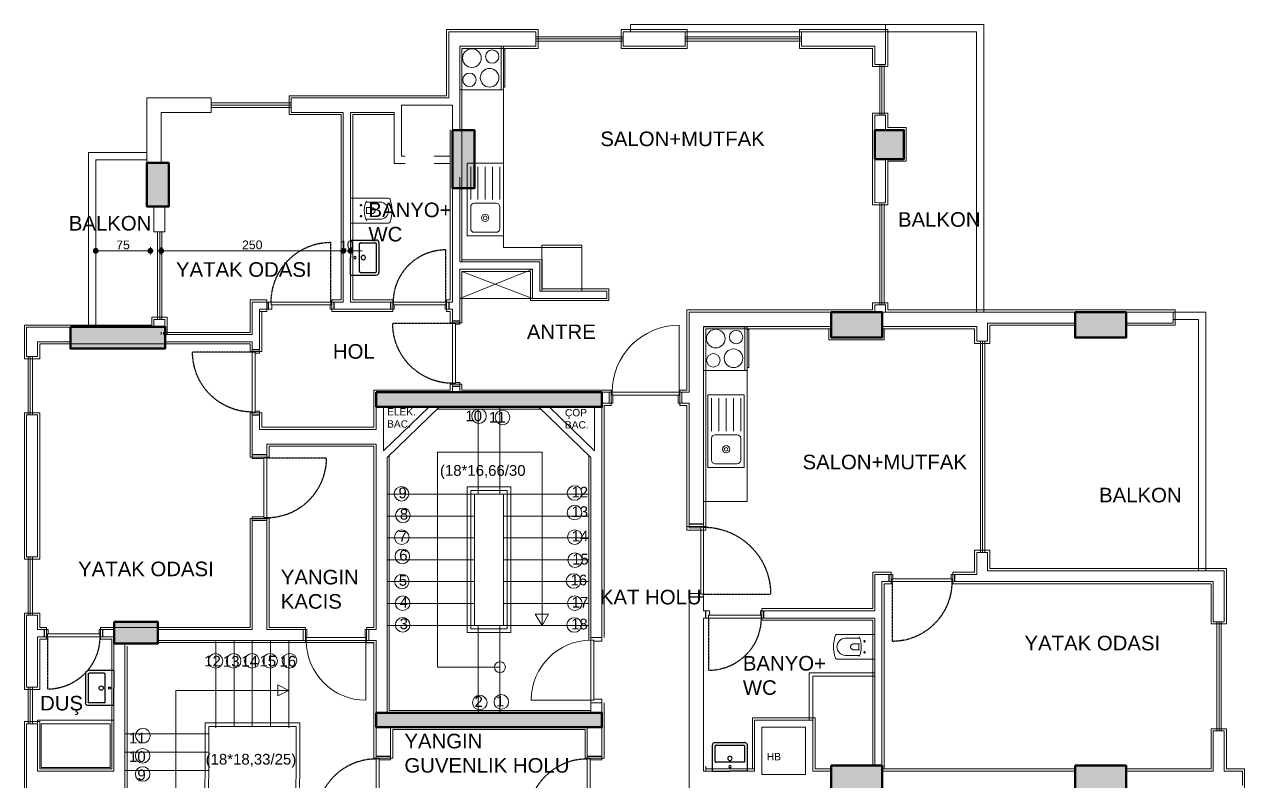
# Model space of a CAD drawing. Header units: millimetres. Extents: x 38129 to 72024, y -56282 to 16512.
# Drawn here: x 48291 to 49967, y -54237 to -53197 of the extents above; entities that cross this region are included whole.
import ezdxf

# ---------------------------------------------------------------- set-up
doc = ezdxf.new("R2010")
doc.units = ezdxf.units.MM
doc.linetypes.add('CENTER2', pattern=[1.125, 0.75, -0.125, 0.125, -0.125])
doc.linetypes.add('HIDDEN', pattern=[0.375, 0.25, -0.125])
for name, color, linetype, lineweight in [('COLUMN4', 3, 'Continuous', 50), ('DUVAR', 255, 'Continuous', 30), ('MİMARİ', 4, 'Continuous', 9), ('TARAMA', 252, 'Continuous', 0)]:
    doc.layers.add(name, color=color, linetype=linetype, lineweight=lineweight)
doc.layers.add('HIDDEN', color=1, linetype='HIDDEN')
doc.layers.add('tefriş', color=42, linetype='Continuous')
doc.styles.add('icdisolcu_yazi', font='arial.ttf')
doc.styles.get("Standard").update_dxf_attribs({"font": 'arial.ttf'})
doc.dimstyles.new('İç Ölçü', dxfattribs={"dimtxt": 12, "dimasz": 8, "dimexe": 5, "dimexo": 0, "dimgap": 2, "dimtad": 1, "dimdec": 0, "dimzin": 12, "dimdsep": 46, "dimtxsty": 'icdisolcu_yazi', "dimblk": 'DOT', "dimcen": 8, "dimdle": 5, "dimclrd": 256, "dimclre": 256, "dimclrt": 7, "dimadec": 0, "dimazin": 3, "dimtfac": 1, "dimtdec": 0, "dimtix": 1, "dimtmove": 2, "dimatfit": 3, "dimldrblk": 'DOT', "dimfxl": 0, "dimtolj": 1, "dimtzin": 0, "dimlwd": -1, "dimlwe": -1, "dimarcsym": 0})

# ---------------------------------------------------------------- blocks, each defined once
blk = doc.blocks.new('*U12')
for p, q in [((4, 0), (0, 0)), ((86, 0), (90, 0))]:
    blk.add_line(p, q)
blk.add_lwpolyline([(4, 0), (86, 0), (86, -4), (4, -4)], close=True)
for points in [[(0, -20), (5, -20), (5, -4)], [(90, -20), (85, -20), (85, -4)]]:
    blk.add_lwpolyline(points)
at = {"layer": 'DUVAR'}
for p, q in [((0, 0), (0, -20)), ((90, 0), (90, -20))]:
    blk.add_line(p, q, dxfattribs=at)
at = {"layer": 'HIDDEN'}
blk.add_line((4, 0), (4, 82), dxfattribs=at)
blk.add_arc((4, 0), 82, 360, 90, dxfattribs=at)
blk = doc.blocks.new('SINK_100x50')
for p, q in [((95, -10), (50, -10)), ((95, -20), (50, -20)), ((95, -30), (50, -30)), ((95, -40), (50, -40))]:
    blk.add_line(p, q)
blk.add_lwpolyline([(100, -5), (100, -55), (0, -55), (0, -5)], close=True)
blk.add_lwpolyline([(5, -15), (5, -45, 0.414214), (10, -50), (40, -50, 0.414214), (45, -45), (45, -15, 0.414214), (40, -10), (10, -10, 0.414214)], format="xyb", close=True)
blk.add_lwpolyline([(95, -50), (50, -50)])
for radius in [5, 2.5]:
    blk.add_circle((25, -30), radius)
blk = doc.blocks.new('OVEN_60-60')
for p, q in [((60, 0), (0, 0)), ((0, 0), (0, -60)), ((60, -60), (60, 0)), ((0, -56.7), (60, -56.7)), ((0, -60), (60, -60)), ((4, -60), (4, -62)), ((4, -62), (56, -62)), ((56, -62), (56, -60))]:
    blk.add_line(p, q)
for centre, radius in [((16.3, -16.7), 12.8), ((46.1, -13.3), 9.22), ((43.3, -41), 12.8), ((14.2, -44.6), 9.22)]:
    blk.add_circle(centre, radius)
blk = doc.blocks.new('*U9')
for p, q in [((4, 0), (0, 0)), ((86, 0), (90, 0))]:
    blk.add_line(p, q)
blk.add_lwpolyline([(4, 0), (86, 0), (86, -4), (4, -4)], close=True)
for points in [[(0, -10), (5, -10), (5, -4)], [(90, -10), (85, -10), (85, -4)]]:
    blk.add_lwpolyline(points)
at = {"layer": 'DUVAR'}
for p, q in [((0, 0), (0, -10)), ((90, 0), (90, -10))]:
    blk.add_line(p, q, dxfattribs=at)
at = {"layer": 'HIDDEN'}
blk.add_line((4, 0), (4, 82), dxfattribs=at)
blk.add_arc((4, 0), 82, 360, 90, dxfattribs=at)
blk = doc.blocks.new('*U11')
for p, q in [((4, 0), (0, 0)), ((76, 0), (80, 0))]:
    blk.add_line(p, q)
blk.add_lwpolyline([(4, 0), (76, 0), (76, -4), (4, -4)], close=True)
for points in [[(0, -10), (5, -10), (5, -4)], [(80, -10), (75, -10), (75, -4)]]:
    blk.add_lwpolyline(points)
at = {"layer": 'DUVAR'}
for p, q in [((0, 0), (0, -10)), ((80, 0), (80, -10))]:
    blk.add_line(p, q, dxfattribs=at)
at = {"layer": 'HIDDEN'}
blk.add_line((4, 0), (4, 72), dxfattribs=at)
blk.add_arc((4, 0), 72, 0, 90, dxfattribs=at)
blk = doc.blocks.new('*U15')
for p, q in [((4, 0), (0, 0)), ((86, 0), (90, 0))]:
    blk.add_line(p, q)
blk.add_lwpolyline([(4, 0), (86, 0), (86, -4), (4, -4)], close=True)
for points in [[(0, -20), (5, -20), (5, -4)], [(90, -20), (85, -20), (85, -4)]]:
    blk.add_lwpolyline(points)
at = {"layer": 'DUVAR'}
for p, q in [((0, 0), (0, -20)), ((90, 0), (90, -20))]:
    blk.add_line(p, q, dxfattribs=at)
at = {"layer": 'HIDDEN'}
blk.add_line((4, 0), (4, 82), dxfattribs=at)
blk.add_arc((4, 0), 82, 360, 90, dxfattribs=at)
blk = doc.blocks.new('A$C5F901649')
at = {"layer": 'tefriş'}
for p, q in [((0, 0), (0, 29.5)), ((3, 32.5), (37, 32.5)), ((3, 11.3), (3, 28.4)), ((4.1, 29.5), (35.9, 29.5)), ((37, 11.3), (37, 28.4)), ((40, 0), (40, 29.5)), ((35.9, 10.1), (4.1, 10.1)), ((0, 0), (20, 0)), ((40, 0), (20, 0))]:
    blk.add_line(p, q, dxfattribs=at)
for centre, radius, start, end in [((3, 29.5), 3, 90, 180), ((4.1, 28.4), 1.13, 90, 179.9238), ((35.9, 28.4), 1.13, 0.0762, 90), ((37, 29.5), 3, 0, 90), ((20, 14.5), 2.48, 90, 270), ((20, 14.5), 2.48, 270, 90), ((4.1, 11.3), 1.13, 179.9238, 270), ((20, 5.1), 1.31, 90, 270), ((20, 5.1), 1.31, 270, 90), ((35.9, 11.3), 1.13, 270, 0.0762)]:
    blk.add_arc(centre, radius, start, end, dxfattribs=at)
blk = doc.blocks.new('*U34')
for p, q in [((4, 0), (0, 0)), ((86, 0), (90, 0))]:
    blk.add_line(p, q)
blk.add_lwpolyline([(4, 0), (86, 0), (86, -4), (4, -4)], close=True)
for points in [[(0, -10), (5, -10), (5, -4)], [(90, -10), (85, -10), (85, -4)]]:
    blk.add_lwpolyline(points)
at = {"layer": 'DUVAR'}
for p, q in [((0, 0), (0, -10)), ((90, 0), (90, -10))]:
    blk.add_line(p, q, dxfattribs=at)
at = {"layer": 'HIDDEN'}
blk.add_line((4, 0), (4, 82), dxfattribs=at)
blk.add_arc((4, 0), 82, 360, 90, dxfattribs=at)
blk = doc.blocks.new('_Dot')
at = {"color": 0, "lineweight": -2}
blk.add_line((-0.5, 0), (-1, 0), dxfattribs=at)
at = {"color": 0, "lineweight": 30, "const_width": 0.5}
blk.add_lwpolyline([(-0.25, 0, 1), (0.25, 0, 1)], format="xyb", close=True, dxfattribs=at)
blk = doc.blocks.new('*D2969')
at = {"layer": 'Defpoints', "color": 0, "transparency": 16777216}
for p in [(48729, -53508), (48729, -53508.1), (48739, -53508)]:
    blk.add_point(p, dxfattribs=at)
at = {"layer": 'MİMARİ', "linetype": 'Continuous', "transparency": 16777216}
for p, q in [((48721, -53508), (48713, -53508)), ((48739, -53508), (48729, -53508)), ((48747, -53508), (48755, -53508))]:
    blk.add_line(p, q, dxfattribs=at)
at = {"layer": 'MİMARİ', "transparency": 16777216}
for p, q in [((48729, -53508.1), (48729, -53503)), ((48739, -53508), (48739, -53503))]:
    blk.add_line(p, q, dxfattribs=at)
at = {"layer": 'MİMARİ', "transparency": 16777216, "xscale": 8, "yscale": 8, "zscale": 8}
blk.add_blockref('_Dot', (48729, -53508), dxfattribs=at)
at = {"layer": 'MİMARİ', "transparency": 16777216, "xscale": 8, "yscale": 8, "zscale": 8, "rotation": 180}
blk.add_blockref('_Dot', (48739, -53508), dxfattribs=at)
at = {"layer": 'MİMARİ', "color": 7, "transparency": 16777216, "insert": (48734, -53499.9), "char_height": 12, "attachment_point": 5, "style": 'icdisolcu_yazi'}
blk.add_mtext('\\A1;10', dxfattribs=at)
blk = doc.blocks.new('*D2970')
at = {"layer": 'Defpoints', "color": 0, "transparency": 16777216}
for p in [(48479, -53482.1), (48479, -53508), (48729, -53508.1)]:
    blk.add_point(p, dxfattribs=at)
at = {"layer": 'MİMARİ', "transparency": 16777216}
for p, q in [((48479, -53503), (48479, -53513)), ((48729, -53508.1), (48729, -53503))]:
    blk.add_line(p, q, dxfattribs=at)
at = {"layer": 'MİMARİ', "linetype": 'Continuous', "transparency": 16777216}
blk.add_line((48721, -53508), (48487, -53508), dxfattribs=at)
at = {"layer": 'MİMARİ', "transparency": 16777216, "xscale": 8, "yscale": 8, "zscale": 8, "rotation": 180}
blk.add_blockref('_Dot', (48479, -53508), dxfattribs=at)
at = {"layer": 'MİMARİ', "transparency": 16777216, "xscale": 8, "yscale": 8, "zscale": 8}
blk.add_blockref('_Dot', (48729, -53508), dxfattribs=at)
at = {"layer": 'MİMARİ', "color": 7, "transparency": 16777216, "insert": (48604, -53499.9), "char_height": 12, "attachment_point": 5, "style": 'icdisolcu_yazi'}
blk.add_mtext('\\A1;250', dxfattribs=at)
blk = doc.blocks.new('*D2971')
at = {"layer": 'Defpoints', "color": 0, "transparency": 16777216}
for p in [(48464, -53480.4), (48389, -53508), (48389, -53517)]:
    blk.add_point(p, dxfattribs=at)
at = {"layer": 'MİMARİ', "transparency": 16777216}
for p, q in [((48389, -53513), (48389, -53503)), ((48464, -53503), (48464, -53513))]:
    blk.add_line(p, q, dxfattribs=at)
at = {"layer": 'MİMARİ', "linetype": 'Continuous', "transparency": 16777216}
blk.add_line((48456, -53508), (48397, -53508), dxfattribs=at)
at = {"layer": 'MİMARİ', "transparency": 16777216, "xscale": 8, "yscale": 8, "zscale": 8, "rotation": 180}
blk.add_blockref('_Dot', (48389, -53508), dxfattribs=at)
at = {"layer": 'MİMARİ', "transparency": 16777216, "xscale": 8, "yscale": 8, "zscale": 8}
blk.add_blockref('_Dot', (48464, -53508), dxfattribs=at)
at = {"layer": 'MİMARİ', "color": 7, "transparency": 16777216, "insert": (48426.5, -53499.9), "char_height": 12, "attachment_point": 5, "style": 'icdisolcu_yazi'}
blk.add_mtext('\\A1;75', dxfattribs=at)
blk = doc.blocks.new('duravit-caro-asma-62')
for p, q in [((-458, 118), (-259, 118)), ((-387, 1), (-388, -3)), ((-386, 5), (-387, 1)), ((-385, 8), (-386, 5)), ((-384, 12), (-385, 8)), ((-382, 15), (-384, 12)), ((-380, 18), (-382, 15)), ((-378, 21), (-380, 18)), ((-376, 24), (-378, 21)), ((-374, 26), (-376, 24)), ((-371, 29), (-374, 26)), ((-368, 31), (-371, 29)), ((-365, 33), (-368, 31)), ((-362, 34), (-365, 33)), ((-359, 36), (-362, 34)), ((-355, 37), (-359, 36)), ((-351, 38), (-355, 37)), ((-347, 38), (-351, 38)), ((-343, 38), (-347, 38)), ((-344, 38), (-264, 38)), ((-271, 37), (-271, -42)), ((-458, -118), (-261, -118)), ((-388, -3), (-388, -7)), ((-388, -7), (-388, -7)), ((-388, -7), (-388, -11)), ((-388, -11), (-388, -15)), ((-388, -15), (-387, -11)), ((-387, -11), (-386, -14)), ((-386, -14), (-385, -10)), ((-385, -10), (-383, -13)), ((-383, -13), (-382, -17)), ((-382, -17), (-380, -20)), ((-380, -20), (-378, -23)), ((-378, -23), (-375, -26)), ((-375, -26), (-373, -29)), ((-373, -29), (-370, -31)), ((-370, -31), (-367, -33)), ((-367, -33), (-364, -35)), ((-364, -35), (-361, -37)), ((-361, -37), (-357, -38)), ((-357, -38), (-353, -39)), ((-353, -39), (-349, -40)), ((-349, -40), (-345, -41)), ((-345, -41), (-341, -41)), ((-264, -42), (-340, -42))]:
    blk.add_line(p, q)
at = {"color": 4, "linetype": 'CENTER2', "ltscale": 30}
for p, q in [((-209, 75), (-176, 75)), ((-193, 91), (-193, 57)), ((-209, -75), (-176, -75)), ((-193, -91), (-193, -57))]:
    blk.add_line(p, q, dxfattribs=at)
blk.add_lwpolyline([(-50, 165, 0.414214), (-55, 170), (-573, 170, 0.320013), (-592, 157, 0.178212), (-592, -157, 0.320013), (-573, -170), (-55, -170, 0.414214), (-50, -165)], format="xyb", close=True)
for centre in [(-193, 75), (-193, -75)]:
    blk.add_circle(centre, 10)
for centre, radius, start, end in [((-454, 0), 118, 91.839, 268.161), ((-598, -4), 360, 359.6639, 23.2064), ((-542, -4), 304, 334.6873, 359.5949)]:
    blk.add_arc(centre, radius, start, end)
blk = doc.blocks.new('*U8')
for p, q in [((4, 0), (0, 0)), ((76, 0), (80, 0))]:
    blk.add_line(p, q)
blk.add_lwpolyline([(4, 0), (76, 0), (76, -4), (4, -4)], close=True)
for points in [[(0, -10), (5, -10), (5, -4)], [(80, -10), (75, -10), (75, -4)]]:
    blk.add_lwpolyline(points)
at = {"layer": 'DUVAR'}
for p, q in [((0, 0), (0, -10)), ((80, 0), (80, -10))]:
    blk.add_line(p, q, dxfattribs=at)
at = {"layer": 'HIDDEN'}
blk.add_line((4, 0), (4, 72), dxfattribs=at)
blk.add_arc((4, 0), 72, 0, 90, dxfattribs=at)
blk = doc.blocks.new('wertertw')
at = {"layer": 'TARAMA', "lineweight": -3}
h = blk.add_hatch(dxfattribs=at)
h.set_pattern_fill('ANSI33', color=256, scale=2.5, style=0)
h.set_pattern_definition([(45, (-86643.698, -32547.66), (-11.2253202, 11.2253202), []), (45, (-86632.472, -32547.66), (-11.2253202, 11.2253202), [7.9375, -3.96875])])
h.paths.add_polyline_path([(-616.2, 351.9), (-616.2, -88.1), (-306.2, -88.1), (-306.2, -68.1), (-596.2, -68.1), (-596.2, 331.9), (-306.2, 331.9), (-306.2, 351.9)])
h.paths.add_polyline_path([(38.8, -338.1), (78.8, -338.1), (78.8, -378.1), (38.8, -378.1)])
h.paths.add_polyline_path([(-471.2, -318.1), (-441.2, -318.1), (-441.2, -378.1), (-471.2, -378.1)])
h.paths.add_polyline_path([(-961.2, -318.1), (-931.2, -318.1), (-931.2, -378.1), (-961.2, -378.1)])
h.paths.add_polyline_path([(343.8, -163.1), (413.8, -163.1), (413.8, -198.1), (343.8, -198.1)])
h.paths.add_polyline_path([(8.8, -163.1), (78.8, -163.1), (78.8, -198.1), (8.8, -198.1)])
h.paths.add_polyline_path([(-1036.2, -148.1), (-906.2, -148.1), (-906.2, -178.1), (-1036.2, -178.1)])
h.paths.add_polyline_path([(-976.2, 256.9), (-916.2, 256.9), (-916.2, 226.9), (-976.2, 226.9)])
h.paths.add_polyline_path([(343.8, 459.4), (413.8, 459.4), (413.8, 424.4), (343.8, 424.4)])
h.paths.add_polyline_path([(8.8, 459.4), (78.8, 459.4), (78.8, 424.4), (8.8, 424.4)])
h.paths.add_polyline_path([(-616.2, 531.9), (-306.2, 531.9), (-306.2, 511.9), (-616.2, 511.9)])
h.paths.add_polyline_path([(-976.2, 656.9), (-916.2, 656.9), (-916.2, 626.9), (-976.2, 626.9)])
h.paths.add_polyline_path([(-616.2, 971.9), (-306.2, 971.9), (-306.2, 951.9), (-616.2, 951.9)])
h.paths.add_polyline_path([(343.8, 1081.9), (413.8, 1081.9), (413.8, 1046.9), (343.8, 1046.9)])
h.paths.add_polyline_path([(8.8, 1081.9), (78.8, 1081.9), (78.8, 1046.9), (8.8, 1046.9)])
h.paths.add_polyline_path([(-1036.2, 1061.9), (-906.2, 1061.9), (-906.2, 1031.9), (-1036.2, 1031.9)])
h.paths.add_polyline_path([(-931.2, 1286.9), (-901.2, 1286.9), (-901.2, 1226.9), (-931.2, 1226.9)])
h.paths.add_polyline_path([(68.8, 1332), (108.8, 1332), (108.8, 1292), (68.8, 1292)])
h.paths.add_polyline_path([(-511.2, 1332), (-481.2, 1332), (-481.2, 1252), (-511.2, 1252)])
at = {"layer": 'COLUMN4', "color": 3}
for points in [[(-511.2, 1332), (-481.2, 1332), (-481.2, 1252), (-511.2, 1252)], [(68.8, 1332), (108.8, 1332), (108.8, 1292), (68.8, 1292)], [(-931.2, 1286.9), (-901.2, 1286.9), (-901.2, 1226.9), (-931.2, 1226.9)], [(8.8, 1081.9), (78.8, 1081.9), (78.8, 1046.9), (8.8, 1046.9)], [(343.8, 1081.9), (413.8, 1081.9), (413.8, 1046.9), (343.8, 1046.9)], [(-1036.2, 1061.9), (-906.2, 1061.9), (-906.2, 1031.9), (-1036.2, 1031.9)], [(-616.2, 971.9), (-306.2, 971.9), (-306.2, 951.9), (-616.2, 951.9)], [(-976.2, 656.9), (-916.2, 656.9), (-916.2, 626.9), (-976.2, 626.9)], [(-616.2, 531.9), (-306.2, 531.9), (-306.2, 511.9), (-616.2, 511.9)], [(8.8, 459.4), (78.8, 459.4), (78.8, 424.4), (8.8, 424.4)], [(343.8, 459.4), (413.8, 459.4), (413.8, 424.4), (343.8, 424.4)]]:
    blk.add_lwpolyline(points, close=True, dxfattribs=at)
blk = doc.blocks.new('*U6')
for p, q in [((4, 0), (0, 0)), ((86, 0), (90, 0))]:
    blk.add_line(p, q)
blk.add_lwpolyline([(4, 0), (86, 0), (86, -4), (4, -4)], close=True)
for points in [[(0, -10), (5, -10), (5, -4)], [(90, -10), (85, -10), (85, -4)]]:
    blk.add_lwpolyline(points)
at = {"layer": 'DUVAR'}
for p, q in [((0, 0), (0, -10)), ((90, 0), (90, -10))]:
    blk.add_line(p, q, dxfattribs=at)
at = {"layer": 'HIDDEN'}
blk.add_line((4, 0), (4, 82), dxfattribs=at)
blk.add_arc((4, 0), 82, 360, 90, dxfattribs=at)
blk = doc.blocks.new('*U7')
for p, q in [((4, 0), (0, 0)), ((96, 0), (100, 0))]:
    blk.add_line(p, q)
blk.add_lwpolyline([(4, 0), (96, 0), (96, -4), (4, -4)], close=True)
for points in [[(0, -20), (5, -20), (5, -4)], [(100, -20), (95, -20), (95, -4)]]:
    blk.add_lwpolyline(points)
at = {"layer": 'DUVAR'}
for p, q in [((0, 0), (0, -20)), ((100, 0), (100, -20))]:
    blk.add_line(p, q, dxfattribs=at)
at = {"layer": 'HIDDEN'}
blk.add_line((4, 0), (4, 92), dxfattribs=at)
blk.add_arc((4, 0), 92, 360, 90, dxfattribs=at)

msp = doc.modelspace()

# ---------------------------------------------------------------- linework, layer by layer
at = {"layer": 'MİMARİ', "color": 251}
for p in [(49474, -53197.1), (49123.6, -53207.2)]:
    msp.add_line(p, (49123.6, -53197.1), dxfattribs=at)
at = {"layer": 'MİMARİ'}
for p, q in [((49609, -53197.1), (49474, -53197.1)), ((49474, -53207.2), (49474, -53197.1)), ((49609, -53197.1), (49609, -53592.1)), ((48870.8, -53295), (48870.8, -53204.2)), ((48870.8, -53204.2), (48996.6, -53204.2)), ((48993.6, -53207.2), (48873.8, -53207.2)), ((48993.6, -53207.2), (48993.6, -53227.1)), ((49113.6, -53214.1), (48993.6, -53214.1)), ((48996.6, -53204.2), (48996.6, -53230.1)), ((49198.6, -53207.2), (49113.6, -53207.2)), ((49113.6, -53207.2), (49113.6, -53227.1)), ((49599, -53207.2), (49133.6, -53207.2)), ((49133.6, -53207.2), (49133.6, -53207.2)), ((49198.6, -53227.1), (49198.6, -53207.2)), ((49198.6, -53214.1), (49358.6, -53214.1)), ((49474, -53207.2), (49358.6, -53207.2)), ((49358.6, -53227.1), (49358.6, -53207.2)), ((49474, -53207.2), (49474, -53227.1)), ((49599, -53207.2), (49599, -53592.1)), ((48889, -53341.8), (48889, -53227.1)), ((48996.6, -53230.1), (48892, -53230.1)), ((48892, -53230.1), (48892, -53338.8)), ((49113.6, -53217.1), (48993.6, -53217.1)), ((49113.6, -53220.1), (48993.6, -53220.1)), ((49198.6, -53217.1), (49358.6, -53217.1)), ((49198.6, -53220.1), (49358.6, -53220.1)), ((49466, -53252.1), (49466, -53321.8)), ((49469, -53252.1), (49469, -53321.8)), ((49472, -53252.1), (49472, -53321.8)), ((48547.5, -53318), (48547.5, -53298)), ((48654.5, -53321), (48654.5, -53295)), ((48654.5, -53295), (48726, -53295)), ((48657.5, -53318), (48657.5, -53298)), ((48726, -53295), (48870.8, -53295)), ((48831, -53295), (48870.8, -53295)), ((48547.5, -53305), (48657.5, -53305)), ((48547.5, -53308), (48657.5, -53308)), ((48547.5, -53311), (48657.5, -53311)), ((48809, -53308), (48879, -53308)), ((48809, -53378), (48809, -53308)), ((48834, -53308), (48879, -53308)), ((48879, -53308), (48879, -53341.8)), ((48726, -53321), (48654.5, -53321)), ((48726, -53575.3), (48726, -53321)), ((48729, -53578.3), (48729, -53318)), ((48739, -53396.8), (48739, -53318)), ((48739, -53318), (48799, -53318)), ((48742, -53321), (48799, -53321)), ((48742, -53321), (48742, -53575.3)), ((48799, -53388), (48799, -53318)), ((48876, -53575.3), (48876, -53341.8)), ((48892, -53338.8), (48892, -53338.8)), ((48892, -53338.8), (48892, -53409.8)), ((48459, -53373.2), (48379, -53373.2)), ((48379, -53613), (48379, -53373.2)), ((48459, -53383.2), (48389, -53383.2)), ((48389, -53613), (48389, -53383.2)), ((48814, -53378), (48809, -53378)), ((48876, -53378), (48854, -53378)), ((49459, -53441.9), (49459, -53381.9)), ((49474, -53381.8), (49474, -53441.8)), ((48739, -53578.3), (48739, -53388)), ((48814, -53388), (48799, -53388)), ((48876, -53388), (48854, -53388)), ((48879, -53578.3), (48879, -53416.8)), ((48889, -53523.3), (48889, -53406.8)), ((48889, -53523.3), (48889, -53406.8)), ((48892, -53409.8), (48892, -53409.8)), ((48892, -53409.8), (48892, -53520.3)), ((48892, -53409.8), (48892, -53523.3)), ((48469, -53447.2), (48469, -53482.1)), ((48484, -53447.2), (48484, -53482.1)), ((49474, -53441.8), (49459, -53441.9)), ((49466, -53582.2), (49466, -53441.9)), ((49469, -53582.2), (49469, -53441.9)), ((49472, -53582.2), (49472, -53441.9)), ((48484, -53482.1), (48469, -53482.1)), ((48474, -53482.1), (48474, -53602.1)), ((48477, -53482.1), (48477, -53602.1)), ((48480, -53482.1), (48480, -53602.1)), ((48999, -53523.3), (48889, -53523.3)), ((48889, -53563.3), (48889, -53533.3)), ((48889, -53533.3), (48889, -53603.9)), ((48989, -53533.3), (48889, -53533.3)), ((48889, -53573.3), (48989, -53533.3)), ((48889, -53563.3), (48889, -53533.3)), ((48889, -53573.3), (48889, -53533.3)), ((48989, -53573.3), (48989, -53533.3)), ((48999, -53563.3), (48999, -53523.3)), ((48892, -53536.3), (48892, -53560.3)), ((48989, -53573.3), (48892, -53536.3)), ((48892, -53536.3), (48892, -53572.1)), ((48999, -53563.3), (49091, -53563.3)), ((49091, -53563.3), (49091, -53573.3)), ((49094, -53560.3), (49094, -53576.3)), ((48601, -53578.3), (48601, -53575.3)), ((48601, -53575.3), (48621, -53575.3)), ((48601, -53620), (48601, -53578.3)), ((48604, -53578.3), (48604, -53623)), ((48604, -53578.3), (48625, -53578.3)), ((48621, -53575.3), (48624, -53575.3)), ((48624, -53575.3), (48624, -53588.3)), ((48712, -53578.3), (48729, -53578.3)), ((48713.4, -53591.3), (48713.4, -53575.3)), ((48713.4, -53575.3), (48726, -53575.3)), ((48739, -53578.3), (48798, -53578.3)), ((48742, -53575.3), (48797, -53575.3)), ((48797, -53575.3), (48797, -53591.3)), ((48869, -53578.3), (48879, -53578.3)), ((48871, -53575.3), (48876, -53575.3)), ((48871, -53591.3), (48871, -53575.3)), ((48989, -53573.3), (48889, -53573.3)), ((48889, -53573.3), (48889, -53603.9)), ((48989, -53573.3), (49091, -53573.3)), ((49456, -53589.1), (49456, -53579.2)), ((49456, -53579.2), (49477, -53579.2)), ((49459, -53592.2), (49459, -53582.2)), ((49459, -53582.2), (49474, -53582.2)), ((49474, -53582.2), (49474, -53592.1)), ((49477, -53579.2), (49477, -53589.1)), ((48466, -53602.1), (48466, -53599.1)), ((48466, -53599.1), (48484, -53599.1)), ((48484, -53599.1), (48487, -53599.1)), ((48487, -53599.1), (48487, -53623)), ((48614, -53588.3), (48614, -53643.3)), ((48614, -53588.3), (48626, -53588.3)), ((48624, -53591.3), (48614, -53591.3)), ((48614, -53591.3), (48617, -53591.3)), ((48617, -53591.3), (48617, -53643.3)), ((48624, -53588.3), (48624, -53591.3)), ((48711, -53588.3), (48799, -53588.3)), ((48797, -53591.3), (48713.4, -53591.3)), ((48869, -53588.3), (48879, -53588.3)), ((48876, -53591.3), (48871, -53591.3)), ((48876, -53591.3), (48876, -53606.9)), ((48879, -53588.3), (48879, -53603.9)), ((48879, -53588.3), (48879, -53603.9)), ((49201, -53699.2), (49201, -53589.1)), ((49201, -53589.1), (49456, -53589.1)), ((49201, -53699.2), (49201, -53589.1)), ((49204, -53592.1), (49204, -53702.2)), ((49204, -53592.1), (49399.1, -53592.2)), ((49469, -53592.1), (49609.2, -53592.1)), ((49477, -53589.1), (49871.9, -53589.1)), ((49599.2, -53592.1), (49734.1, -53592.2)), ((49804.1, -53592.1), (49868.9, -53592.1)), ((49868.9, -53607.2), (49868.9, -53592.1)), ((49868.9, -53592.1), (49914, -53592.1)), ((49871.9, -53589.1), (49871.9, -53610.1)), ((49914, -53947.2), (49914, -53592.1)), ((48291, -53656.3), (48291, -53610)), ((48291, -53610), (48426, -53610)), ((48294, -53613), (48294, -53653.3)), ((48354, -53613), (48294, -53613)), ((48426, -53610), (48426, -53610)), ((48426, -53610), (48457, -53610)), ((48457, -53610), (48457, -53610)), ((48457, -53610), (48466, -53610)), ((48464, -53610), (48461, -53610)), ((48466, -53610), (48466, -53602.1)), ((48469, -53602.1), (48469, -53613)), ((48484, -53602.1), (48469, -53602.1)), ((48484, -53602.1), (48484, -53612.2)), ((48892, -53606.9), (48876, -53606.9)), ((48879, -53603.9), (48889, -53603.9)), ((48879, -53603.9), (48889, -53603.9)), ((49190.2, -53702.2), (49190.2, -53610.2)), ((49224, -53612.1), (49224, -53861.5)), ((49224, -53612.1), (49399.1, -53612.1)), ((49224, -53612.2), (49284, -53612.2)), ((49399.1, -53615.2), (49227, -53615.2)), ((49227, -53615.2), (49227, -53839.2)), ((49396.1, -53615.2), (49227, -53615.2)), ((49227, -53615.2), (49227, -53858.5)), ((49469, -53612.1), (49599.1, -53612.1)), ((49596.1, -53615.2), (49469.1, -53615.2)), ((49599.1, -53612.1), (49599.1, -53632.1)), ((49599.2, -53612.1), (49599.2, -53612.1)), ((49614.1, -53607.1), (49734.1, -53607.1)), ((49614.1, -53607.1), (49730.5, -53607.1)), ((49614.1, -53607.1), (49614.1, -53632.1)), ((49804.1, -53607.1), (49868.9, -53607.1)), ((49871.9, -53610.1), (49804.1, -53610.1)), ((49868.9, -53602.1), (49904, -53602.1)), ((49904, -53947.2), (49904, -53602.1)), ((48309, -53653.3), (48309, -53633)), ((48354, -53633), (48309, -53633)), ((48364, -53633), (48364, -53633)), ((48479, -53619.8), (48479, -53623)), ((48482, -53623), (48482, -53620)), ((48482, -53620), (48601, -53620)), ((48484.1, -53623), (48604, -53623)), ((48484.1, -53633), (48604, -53633)), ((48604, -53633), (48604, -53643.3)), ((49599.1, -53632.1), (49614.1, -53632.1)), ((49604.1, -53922.2), (49604.1, -53632.1)), ((49607.1, -53922.2), (49607.1, -53632.1)), ((49610.1, -53922.2), (49610.1, -53632.1)), ((48601, -53635.7), (48312, -53635.7)), ((48312, -53635.7), (48312, -53656.3)), ((48601, -53646.3), (48601, -53635.7)), ((48604, -53646.3), (48601, -53646.3)), ((48604, -53643.3), (48614, -53643.3)), ((48617, -53646.3), (48604, -53646.3)), ((48617, -53643.3), (48617, -53646.3)), ((48312, -53656.3), (48291, -53656.3)), ((48309, -53653.3), (48294, -53653.3)), ((48296, -53733.3), (48296, -53653.3)), ((48299, -53733.3), (48299, -53653.3)), ((48302, -53733.3), (48302, -53653.3)), ((49284, -53672.2), (49284, -53852.2)), ((48849.1, -53702.2), (48879, -53702.2)), ((48879, -53693.9), (48879, -53702.2)), ((48879, -53693.9), (48889, -53693.9)), ((48889, -53693.9), (48889, -53702.2)), ((48889, -53702.2), (49009.2, -53702.2)), ((49094.2, -53702.2), (49084.2, -53702.2)), ((49098.2, -53702.2), (49094.2, -53702.2)), ((49094.2, -53702.2), (49094.2, -53717.2)), ((49190.2, -53702.2), (49204, -53702.2)), ((49190.2, -53702.2), (49194.2, -53702.2)), ((49191.2, -53720.2), (49191.2, -53699.2)), ((49191.2, -53699.2), (49201, -53699.2)), ((49194.2, -53702.2), (49194.2, -53717.2)), ((49094.2, -53717.2), (49084.2, -53717.2)), ((49189.2, -53717.2), (49204, -53717.2)), ((49204, -53847.9), (49204, -53717.2)), ((48294, -53733.3), (48294, -53928.3)), ((48309, -53733.3), (48294, -53733.3)), ((48309, -53733.3), (48309, -53928.3)), ((48614, -53733.3), (48604, -53733.3)), ((48604, -53733.3), (48604, -53753.3)), ((48614, -53733.3), (48614, -53728.3)), ((48614, -53728.3), (48614, -53733.3)), ((48614, -53728.3), (48614, -53733.3)), ((48614, -53753.3), (48614, -53733.3)), ((48784.2, -53782.5), (48784.2, -53722.1)), ((48846.8, -53722.2), (48784.2, -53782.5)), ((48861, -53722.2), (48789.2, -53791.8)), ((48849.1, -53722.2), (49009.2, -53722.2)), ((48914.2, -53725.1), (48914.2, -53842.2)), ((48944.2, -53722.2), (48944.2, -53842.2)), ((49009.2, -53722.1), (49009.2, -53722.1)), ((49011.8, -53722.2), (49074.2, -53782.7)), ((49074.2, -53782.7), (49074.2, -53722.2)), ((49201, -53720.2), (49191.2, -53720.2)), ((49201, -53891.4), (49201, -53720.2)), ((49201, -53886.4), (49201, -53725.2)), ((48604, -53753.3), (48604, -53793.3)), ((48604, -53753.3), (48604, -53753.3)), ((48774.1, -53753.3), (48614, -53753.3)), ((48774.1, -53773.3), (48624, -53773.3)), ((48624, -53812.5), (48624, -53773.3)), ((49002.3, -53784.3), (48858.4, -53784.3)), ((48858.4, -53784.3), (48858.4, -54079.6)), ((49002.3, -54022.2), (49002.3, -53784.3)), ((48789.2, -54048.2), (48789.2, -53791.8)), ((48792.2, -54139.1), (48792.2, -53788.9)), ((49066.2, -53788.8), (49066.2, -54042.8)), ((48789.2, -53842.2), (48909.2, -53842.2)), ((48949.2, -53842.2), (48909.2, -53842.2)), ((48909.2, -53842.2), (48909.2, -54022.2)), ((49204, -53888.4), (49204, -53847.9)), ((49224, -53887.4), (49224, -53852.2)), ((49284, -53852.2), (49224, -53852.2)), ((49227, -53855.2), (49227, -53891.4)), ((49227, -53855.2), (49227, -53886.4)), ((48627, -53875.3), (48601, -53875.3)), ((48601, -53875.3), (48601, -54025)), ((48604, -53878.3), (48604, -54028)), ((48624, -54028), (48624, -53878.3)), ((48627, -54025), (48627, -53875.3)), ((48789.2, -53872.2), (48909.2, -53872.2)), ((48949.2, -53872.2), (49066.2, -53872.2)), ((49227, -53886.4), (49201, -53886.4)), ((48789.2, -53902.2), (48909.2, -53902.2)), ((48949.2, -53902.2), (49066.2, -53902.2)), ((49227, -53891.4), (49201, -53891.4)), ((49617.1, -53919.2), (49596.1, -53919.2)), ((49596.1, -53919.2), (49596.1, -53949.2)), ((49617.1, -53944.2), (49617.1, -53919.2)), ((48309, -53928.3), (48294, -53928.3)), ((48296, -54008.3), (48296, -53928.3)), ((48299, -54008.3), (48299, -53928.3)), ((48302, -54008.3), (48302, -53928.3)), ((48789.2, -53932.2), (48909.2, -53932.2)), ((48949.2, -53932.2), (49066.2, -53932.2)), ((49599.1, -53922.2), (49614.1, -53922.2)), ((49599.1, -53952.2), (49599.1, -53922.2)), ((49614.1, -53947.2), (49614.1, -53922.2)), ((49481.6, -53949.2), (49456.4, -53949.2)), ((49456.4, -53999.2), (49456.4, -53949.2)), ((49459.4, -53952.2), (49481.6, -53952.2)), ((49459.4, -54002.2), (49459.4, -53952.2)), ((49481.6, -53965.2), (49481.6, -53949.2)), ((49596.1, -53949.2), (49566.5, -53949.2)), ((49566.5, -53965.2), (49566.5, -53949.2)), ((49566.5, -53952.2), (49599.1, -53952.2)), ((49939.1, -53947.2), (49614.1, -53947.2)), ((49942.1, -53944.2), (49617.1, -53944.2)), ((49896.1, -53947.2), (49621.7, -53947.2)), ((49939.1, -53947.2), (49939.1, -54017.2)), ((49942.1, -54020.2), (49942.1, -53944.2)), ((48789.2, -53962.2), (48909.2, -53962.2)), ((48789.2, -53962.2), (48909.2, -53962.2)), ((48949.2, -53962.2), (49066.2, -53962.2)), ((48949.2, -53962.2), (49066.2, -53962.2)), ((49481.6, -53962.2), (49469, -53962.2)), ((49469, -54181.8), (49469, -53962.2)), ((49481.6, -53965.2), (49472, -53965.2)), ((49472, -54184.8), (49472, -53965.2)), ((49924.1, -53962.2), (49566.5, -53962.2)), ((49921.1, -53965.2), (49566.5, -53965.2)), ((49921.1, -53965.2), (49921.1, -54020.2)), ((49924.1, -53962.2), (49924.1, -54017.2)), ((49204, -53978.4), (49204, -53983.4)), ((49224, -53983.4), (49204, -53983.4)), ((49204, -54192.2), (49204, -53983.4)), ((49224, -53979.4), (49224, -53983.4)), ((49224, -53983.4), (49224, -53983.4)), ((49224, -54002.2), (49224, -53983.4)), ((48789.2, -53992.2), (48909.2, -53992.2)), ((48949.2, -53992.2), (49066.2, -53992.2)), ((49229.4, -54002.2), (49224, -54002.2)), ((49456.4, -53999.2), (49303.9, -53999.2)), ((49303.9, -53999.2), (49303.9, -54015.2)), ((49459.4, -54002.2), (49306.9, -54002.2)), ((49306.9, -54002.2), (49306.9, -54012.2)), ((48294, -54008.3), (48294, -54107.3)), ((48309, -54008.3), (48294, -54008.3)), ((49002.3, -54022.2), (48992.4, -54006.9)), ((48992.4, -54006.9), (49002.3, -54006.9)), ((49229.4, -54012.2), (49224, -54012.2)), ((49224, -54215.4), (49224, -54012.2)), ((49224, -54019.2), (49224, -54012.2)), ((49303.9, -54015.2), (49361, -54015.2)), ((49459.4, -54012.2), (49306.9, -54012.2)), ((49364, -54012.2), (49306.9, -54012.2)), ((49314, -54015.2), (49456.4, -54015.2)), ((49456.4, -54015.2), (49456.4, -54184.8)), ((49459.4, -54214.7), (49459.4, -54012.2)), ((49921.1, -54020.2), (49942.1, -54020.2)), ((49924.1, -54017.2), (49939.1, -54017.2)), ((49929.1, -54167.2), (49929.1, -54017.2)), ((49932.1, -54167.2), (49932.1, -54017.2)), ((49935.1, -54167.2), (49935.1, -54017.2)), ((48309, -54028), (48318.5, -54028)), ((48601, -54025), (48395.5, -54025)), ((48395.5, -54025), (48395.5, -54041)), ((48398.5, -54028), (48414, -54028)), ((48474, -54028), (48604, -54028)), ((48624, -54028), (48679.1, -54028)), ((48677.1, -54025), (48627, -54025)), ((48674.1, -54043), (48674.1, -54028)), ((48677.1, -54046), (48677.1, -54025)), ((48759.1, -54028), (48774.1, -54028)), ((48759.1, -54028), (48774.1, -54028)), ((48764.1, -54043), (48764.1, -54028)), ((48789.2, -54022.2), (48909.2, -54022.2)), ((48909.2, -54022.2), (48949.2, -54022.2)), ((48914.2, -54022.2), (48914.2, -54142.2)), ((48309, -54038), (48322.5, -54038)), ((48309, -54038), (48309, -54107.3)), ((48394.5, -54038), (48414, -54038)), ((48395.5, -54041), (48411, -54041)), ((48411, -54041), (48411, -54219.2)), ((48432, -54417.2), (48432, -54050.9)), ((48474.1, -54045.9), (48771.2, -54045.9)), ((48599, -54047.9), (48599, -54047.9)), ((48599, -54047.9), (48599, -54047.9)), ((48678.1, -54043), (48674.1, -54043)), ((48760.1, -54043), (48764.1, -54043)), ((48760.1, -54043), (48760.1, -54125)), ((48771.2, -54045.9), (48771.2, -54174.6)), ((49069.2, -54042.7), (49069.2, -54038.7)), ((49069.2, -54038.7), (49084.2, -54038.7)), ((48309, -54078.3), (48309, -54078.3)), ((48858.4, -54079.6), (48944.2, -54079.6)), ((48654, -54111.5), (48639.1, -54103.8)), ((48639.1, -54103.8), (48639.1, -54111.5)), ((49459.4, -54122.2), (49459.4, -54092.2)), ((48309, -54107.3), (48294, -54107.3)), ((48296, -54157.3), (48296, -54107.3)), ((48299, -54157.3), (48299, -54107.3)), ((48302, -54157.3), (48302, -54107.3)), ((48499.2, -54351.6), (48499.2, -54111.5)), ((48499.2, -54111.5), (48654, -54111.5)), ((48654, -54111.5), (48639.1, -54119.2)), ((48639.1, -54119.2), (48639.1, -54111.5)), ((49069.2, -54124.7), (48987.2, -54124.7)), ((49069.2, -54124.7), (49069.2, -54128.7)), ((49459.4, -54214.7), (49459.4, -54122.2)), ((48312, -54154.3), (48291, -54154.3)), ((48291, -54154.3), (48291, -54310)), ((48309, -54154.6), (48309, -54222.2)), ((48312, -54219.2), (48312, -54154.3)), ((49069.2, -54139.1), (48792.2, -54139.1)), ((49224, -54222.2), (49224, -54142.2)), ((49377, -54149.2), (49291, -54149.2)), ((49291, -54149.2), (49291, -54152.2)), ((49291, -54152.2), (49291, -54219.2)), ((49374, -54152.2), (49294, -54152.2)), ((49294, -54152.2), (49294, -54222.2)), ((49374, -54152.2), (49374, -54222.2)), ((49377, -54149.2), (49377, -54219.2)), ((49456.4, -54150.5), (49456.4, -54214.7)), ((49459.4, -54214.7), (49459.4, -54149.5)), ((49469, -54222.2), (49469, -54153.5)), ((49472, -54219.2), (49472, -54150.5)), ((48309, -54157.3), (48294, -54157.3)), ((48294, -54157.3), (48294, -54307)), ((48429, -54171.3), (48544.3, -54171.3)), ((49364, -54162.2), (49304, -54162.2)), ((49304, -54162.2), (49304, -54227.2)), ((49364, -54162.2), (49364, -54227.2)), ((49942.1, -54164.2), (49921.1, -54164.2)), ((49921.1, -54164.2), (49921.1, -54219.2)), ((49924.1, -54167.2), (49924.1, -54222.2)), ((49924.1, -54167.2), (49939.1, -54167.2)), ((49939.1, -54167.2), (49939.1, -54222.2)), ((49942.1, -54219.2), (49942.1, -54164.2)), ((49204, -54179.8), (49204, -54480.9)), ((48429, -54196.3), (48544.3, -54196.3)), ((49224, -54202.2), (49224, -54222.2)), ((49224, -54222.2), (49224, -54202.2)), ((49374, -54192.2), (49374, -54192.2)), ((49374, -54192.2), (49374, -54192.2)), ((49374, -54192.2), (49374, -54192.2)), ((48411, -54219.2), (48312, -54219.2)), ((48429, -54221.3), (48544.2, -54221.3)), ((49227, -54222.2), (49227, -54215.4)), ((49291, -54219.2), (49227, -54219.2)), ((49227, -54219.2), (49227, -54222.2)), ((49291, -54219.2), (49294, -54219.2)), ((49399.1, -54219.2), (49377, -54219.2)), ((49734.1, -54219.2), (49469, -54219.2)), ((49640.9, -54219.2), (49472, -54219.2)), ((49921.1, -54219.2), (49804.1, -54219.2)), ((49967.1, -54219.2), (49942.1, -54219.2)), ((49967.1, -54219.2), (49967.1, -54245.2)), ((48309, -54222.2), (48414, -54222.2)), ((49294, -54222.2), (49224, -54222.2)), ((49364, -54227.2), (49304, -54227.2)), ((49399.1, -54222.2), (49374, -54222.2)), ((49734.1, -54222.2), (49469.1, -54222.2)), ((49714.1, -54222.2), (49474, -54222.2)), ((49644, -54222.2), (49474, -54222.2)), ((49644, -54222.2), (49474, -54222.2)), ((49804.1, -54222.2), (49924.1, -54222.2)), ((49804.1, -54222.2), (49924.1, -54222.2)), ((49939.1, -54222.2), (49964.1, -54222.2)), ((49939.1, -54222.2), (49964.1, -54222.2)), ((49964.1, -54242.2), (49964.1, -54222.2)), ((49964.1, -54222.2), (49964.1, -54242.2)), ((49964.1, -54222.2), (49964.1, -54242.2)), ((49964.1, -54242.2), (49964.1, -54222.2)), ((49964.1, -54222.2), (49964.1, -54242.2)), ((49964.1, -54242.2), (49964.1, -54222.2)), ((49964.1, -54242.2), (49964.1, -54222.2))]:
    msp.add_line(p, q, dxfattribs=at)
for points in [[(48873.8, -53207.2), (48873.8, -53298), (48834, -53298)], [(48993.6, -53227.1), (48889, -53227.1)], [(48949, -53503.3), (48949, -53227.1)], [(49198.6, -53227.1), (49113.6, -53227.1)], [(49459, -53227.1), (49358.6, -53227.1)], [(49474, -53227.1), (49474, -53252.1), (49459, -53252.1), (49459, -53227.1)], [(48547.5, -53298), (48459, -53298), (48459, -53386.8)], [(48729, -53298), (48657.5, -53298)], [(48873.8, -53298), (48729, -53298)], [(48547.5, -53318), (48479, -53318), (48479, -53386.8)], [(48729, -53318), (48657.5, -53318)], [(49474, -53341.8), (49474, -53321.8), (49459, -53321.8), (49459, -53341.8)], [(49056.8, -53563.3), (49056.8, -53500.3), (49001.8, -53500.3), (49001.8, -53563.3)], [(49056.8, -53563.3), (49056.8, -53503.3), (48949, -53503.3)], [(49094, -53560.3), (49002, -53560.3), (49002, -53520.3), (48892, -53520.3)], [(49094, -53576.3), (48989, -53576.3), (48986, -53576.3), (48986, -53536.3), (48892, -53536.3), (48892, -53606.9)], [(49734.1, -53610.1), (49617.1, -53610.1), (49617.1, -53635.1), (49596.1, -53635.1), (49596.1, -53615.1), (49472.1, -53615.2), (49472.1, -53630.2), (49469.1, -53630.2), (49396.1, -53630.2), (49396.1, -53627.2), (49396.1, -53615.2)], [(49734.1, -53610.1), (49617.1, -53610.2)], [(48309, -53633), (48309, -53633)], [(49087.2, -54128.7), (49087.2, -54204.7), (49061.2, -54204.7), (49061.2, -54165.2), (48797.1, -54165.2), (48797.1, -54204.7), (48771.1, -54204.7), (48771.1, -54046), (48761.1, -54046), (48761.1, -54025), (48771.1, -54025), (48771.1, -53776.3), (48627, -53776.3), (48627, -53791.3), (48601, -53791.3), (48601, -53750.3), (48601, -53750.3), (48601, -53730.3), (48617, -53730.3), (48617, -53750.3), (48771.1, -53750.3), (48771.1, -53699.2), (48876, -53699.2), (48876, -53690.9), (48892, -53690.9), (48892, -53699.2), (49089.2, -53699.2), (49097.2, -53699.2), (49097.2, -53720.2), (49087.2, -53720.2), (49087.2, -53738.6)], [(49084.2, -54038.7), (49084.2, -53717.2)], [(49094.2, -53717.2), (49099.2, -53717.2), (49099.2, -53706.2)], [(49194.2, -53717.2), (49189.2, -53717.2), (49189.2, -53706.2)], [(48774.1, -53753.3), (48774.1, -53722.2)], [(49000.5, -53725.2), (48857.9, -53725.2)], [(49069.2, -54042.7), (49069.2, -53791.7), (48997.3, -53722.1)], [(49087.2, -53738.6), (49087.2, -54038.7)], [(48774.1, -54028), (48774.1, -53773.3)], [(49066.2, -54042.8), (49066.2, -53788.9)], [(49066.2, -53842.2), (48949.2, -53842.2), (48949.2, -54022.2), (49066.2, -54022.2)], [(48309, -54008.3), (48309, -54028)], [(49002.3, -54022.2), (49010.8, -54006.9), (49002.3, -54006.9)], [(48674.1, -54028), (48679.1, -54028), (48679.1, -54039)], [(48764.1, -54028), (48759.1, -54028), (48759.1, -54039)], [(48944.2, -54022.2), (48944.2, -54142.2)], [(48309, -54038), (48309, -54078.3)], [(48414, -54048), (48414, -54220.5)], [(48429, -54047.9), (48429, -54233.9)], [(48774.2, -54142.1), (48774.2, -54042.9), (48474, -54042.9)], [(48554, -54163.1), (48554, -54042.9)], [(48579, -54161.1), (48579, -54042.9)], [(48604, -54161.1), (48604, -54042.9)], [(48629, -54161.1), (48629, -54042.9)], [(48654, -54163.1), (48654, -54042.9)], [(48774.1, -54142.2), (48774.1, -54043)], [(48789.2, -54142.1), (48789.2, -54048.2)], [(49084.2, -54038.7), (49084.2, -54043.7), (49073.2, -54043.7)], [(49459.4, -54087.2), (49369, -54087.2), (49369, -54152.2)], [(49459.4, -54092.2), (49374, -54092.2), (49374, -54152.2)], [(49069.2, -54142.2), (49069.2, -54128.7), (49084.2, -54128.7)], [(49084.2, -54128.7), (49084.2, -54123.7), (49073.2, -54123.7)], [(49084.2, -54142.2), (49084.2, -54128.7)], [(48544.4, -54161.1), (48664.4, -54161.1), (48664, -54305.9), (48544, -54305.9), (48544.4, -54161.1)], [(48774.1, -54201.7), (48774.1, -54162.2)], [(48774.2, -54171.6), (48774.2, -54162.1)], [(48794.1, -54201.7), (48794.1, -54162.2)], [(49064.2, -54201.7), (49064.2, -54162.2)], [(49084.2, -54201.7), (49084.2, -54162.2)], [(48429, -54416.3), (48429, -54233.9)]]:
    msp.add_lwpolyline(points, dxfattribs=at)
for points in [[(49110.6, -53230.1), (49201.6, -53230.1), (49201.6, -53204.2), (49110.6, -53204.2)], [(49355.6, -53230.1), (49355.6, -53204.2), (49477, -53204.2), (49477, -53255.1), (49456, -53255.1), (49456, -53230.1)], [(49456, -53444.9), (49456, -53318.8), (49477, -53318.8), (49477, -53338.8), (49502, -53338.8), (49502, -53384.8), (49477, -53384.8), (49477, -53444.8)], [(49190.2, -53702.2), (49098.2, -53702.2), (49098.2, -53706.2), (49190.2, -53706.2)], [(48291, -53931.3), (48312, -53931.3), (48312, -53730.3), (48291, -53730.3)], [(48899.2, -54032.2), (48959.2, -54032.2), (48959.2, -53832.2), (48899.2, -53832.2)], [(48904.2, -54027.2), (48954.2, -54027.2), (48954.2, -53837.2), (48904.2, -53837.2)], [(48291, -54110.3), (48312, -54110.3), (48312, -54041), (48321.5, -54041), (48321.5, -54025), (48312, -54025), (48312, -54005.3), (48291, -54005.3)], [(48760.1, -54043), (48678.1, -54043), (48678.1, -54039), (48760.1, -54039)], [(49069.2, -54124.7), (49069.2, -54042.7), (49073.2, -54042.7), (49073.2, -54124.7)], [(48309, -54222.2), (48414, -54222.2), (48414, -54152.6), (48309, -54152.6)], [(48314, -54217.2), (48409, -54217.2), (48409, -54157.6), (48314, -54157.6)], [(48539.4, -54156.1), (48669.4, -54156.1), (48669, -54310.9), (48539, -54310.9)], [(48544.4, -54161.1), (48664.4, -54161.1), (48664, -54305.9), (48544, -54305.9)]]:
    msp.add_lwpolyline(points, close=True, dxfattribs=at)
for centre, radius in [((48915.4, -53734.9), 10), ((48947.8, -53736.8), 10), ((48809, -53841.6), 10), ((49046.7, -53840.5), 10), ((48810.9, -53871.1), 10), ((49046.7, -53867.4), 10), ((48809.3, -53901.2), 10), ((49047, -53901), 10), ((48810.1, -53927.4), 10), ((49047.5, -53932.7), 10), ((48809.5, -53961.9), 10), ((49045.4, -53961.3), 10), ((48810.6, -53991.8), 10), ((49047, -53991.8), 10), ((48810.6, -54021.5), 10), ((49046.2, -54021.7), 10), ((48553.5, -54071), 10), ((48578.5, -54071), 10), ((48603.5, -54071), 10), ((48628.5, -54071), 10), ((48655.2, -54070.9), 10), ((48944.2, -54079.6), 7.53), ((48916.5, -54128.2), 10), ((48946.1, -54127.3), 10), ((48453.7, -54173.7), 10), ((48453.4, -54201.3), 10), ((48453.4, -54226.3), 10)]:
    msp.add_circle(centre, radius, dxfattribs=at)
for centre, radius, start, end in [((49190.2, -53702.2), 92, 90, 180), ((48760.1, -54043), 82, 180, 270), ((49069.2, -54124.7), 82, 90, 180)]:
    msp.add_arc(centre, radius, start, end, dxfattribs=at)

# ---------------------------------------------------------------- block references
at = {"layer": 'MİMARİ', "xscale": -1}
for name, p, rotation in [('OVEN_60-60', (48889, -53227.1), 90), ('*U9', (48879, -53603.9), 90), ('OVEN_60-60', (49224, -53612.2), 90), ('*U9', (48604, -53643.3), 90), ('*U7', (49224, -53983.4), 269.9999999999999), ('*U6', (49479, -53962.2), 180), ('*U11', (49226.9, -54012.2), 180), ('*U11', (48318.5, -54038), 180)]:
    msp.add_blockref(name, p, dxfattribs=dict(at, rotation=rotation))
at = {"layer": 'MİMARİ'}
msp.add_blockref('wertertw', (49390.4, -54674.1), dxfattribs=at)
for name, p, rotation in [('SINK_100x50', (48894, -53487.6), 90), ('SINK_100x50', (49224.9, -53805.5), 90.00000000000001), ('*U15', (48624, -53788.3), 270), ('*U12', (48774.1, -54291.7), 90), ('*U12', (49064.2, -54291.7), 90)]:
    msp.add_blockref(name, p, dxfattribs=dict(at, rotation=rotation))
for name, p, xscale, yscale, zscale, rotation in [('duravit-caro-asma-62', (48734, -53452.9), 0.09999999997671699, 0.09999999997671699, 0.09999999997671699, 180), ('A$C5F901649', (48739, -53493.3), 1.199999999953434, 1.199999999953434, 1.199999999953434, 270), ('A$C5F901649', (48414, -54084.4), -1.199999999953434, 1.199999999953434, 1.199999999953433, 90)]:
    msp.add_blockref(name, p, dxfattribs=dict(at, xscale=xscale, yscale=yscale, zscale=zscale, rotation=rotation))
at = {"layer": 'MİMARİ', "xscale": -1}
for name, p in [('*U34', (48716, -53578.3)), ('*U8', (48874, -53578.3))]:
    msp.add_blockref(name, p, dxfattribs=at)
at = {"layer": 'MİMARİ'}
for name, p, xscale, yscale, zscale in [('duravit-caro-asma-62', (49464.4, -54051.6), 0.09999999997671694, 0.09999999997671694, 0.09999999997671694), ('A$C5F901649', (49236.1, -54222.2), 1.199999999953434, 1.199999999953434, 1.199999999953434)]:
    msp.add_blockref(name, p, dxfattribs=dict(at, xscale=xscale, yscale=yscale, zscale=zscale))

# ---------------------------------------------------------------- texts
at = {"layer": 'MİMARİ', "char_height": 20}
for s, width, insert, attachment_point in [('SALON+MUTFAK', 77.279, (49082.1, -53364.5), 7), ('BANYO+\\PWC', 250.343, (48763.6, -53495.4), 7), ('BALKON', 275.107, (48352, -53480.4), 7), ('BALKON', 275.107, (49491, -53475.2), 7), ('YATAK ODASI', 250.343, (48499.2, -53543.9), 7), ('ANTRE', 250.343, (48981.2, -53629.2), 7), ('HOL', 250.343, (48714.8, -53656.4), 7), ('SALON+MUTFAK', 77.279, (49359.9, -53808.2), 7), ('BALKON', 275.107, (49767.2, -53853.6), 7), ('YATAK ODASI', 250.343, (48364.8, -53955), 7), ('YANGIN \\PKACIS', 250.343, (48643.2, -53999.6), 7), ('KAT HOLU', 250.343, (49081.5, -53993.7), 7), ('YATAK ODASI', 250.343, (49664.8, -54056.8), 7), ('BANYO+\\PWC', 250.343, (49277.9, -54117.9), 7), ('DUŞ', 250.343, (48312.6, -54145.2), 7), ('YANGIN GUVENLIK HOLU', 250.343, (48813, -54171.1), 1)]:
    msp.add_mtext_dynamic_manual_height_columns(s, width=width, gutter_width=12.5, heights=[0], dxfattribs=dict(at, insert=insert, attachment_point=attachment_point))
at = {"layer": 'MİMARİ'}
for s, insert, char_height, width, attachment_point in [('ELEK. \\PBAC.', (48789.2, -53724), 10, 125.172, 1), ('10', (48919.6, -53727.3), 14.7, 26.493, 3), ('11', (48952, -53729.2), 14.7, 26.493, 3), ('ÇÖP \\PBAC.', (49033.5, -53725.2), 10, 125.172, 1), ('(18*16,66/30', (48979.4, -53802.2), 14.7, 26.493, 3), ('9', (48804.8, -53833), 14.7, 26.493, 1), ('12', (49042.5, -53831.9), 14.7, 26.493, 1), ('8', (48806.7, -53862.4), 14.7, 26.493, 1), ('13', (49042.5, -53858.7), 14.7, 26.493, 1), ('7', (48805.1, -53892.5), 14.7, 26.493, 1), ('14', (49042.8, -53892.3), 14.7, 26.493, 1), ('6', (48805.9, -53918.7), 14.7, 26.493, 1), ('15', (49043.3, -53924), 14.7, 26.493, 1), ('5', (48805.3, -53953.2), 14.7, 26.493, 1), ('16', (49041.1, -53952.6), 14.7, 26.493, 1), ('4', (48806.4, -53983.1), 14.7, 26.493, 1), ('17', (49042.8, -53983.1), 14.7, 26.493, 1), ('3', (48806.4, -54012.8), 14.7, 26.493, 1), ('18', (49042, -54013.1), 14.7, 26.493, 1), ('12', (48560.8, -54078.7), 14.7, 26.493, 9), ('13', (48586.5, -54079.2), 14.7, 26.493, 9), ('14', (48611.8, -54078.9), 14.7, 26.493, 9), ('15', (48636.8, -54078.8), 14.7, 26.493, 9), ('16', (48664.3, -54079), 14.7, 26.493, 9), ('2', (48920.8, -54119.5), 14.7, 26.493, 3), ('1', (48950.3, -54118.7), 14.7, 26.493, 3), ('11', (48457.6, -54184.4), 14.7, 26.493, 9), ('10', (48457.6, -54210), 14.7, 26.493, 9), ('(18*18,33/25)', (48664.4, -54217.8), 14.7, 26.493, 9), ('HB', (49310.8, -54197.5), 10, 125.172, 1), ('9', (48457.6, -54235), 14.7, 26.493, 9)]:
    msp.add_mtext(s, dxfattribs=dict(at, insert=insert, char_height=char_height, width=width, attachment_point=attachment_point))

# ---------------------------------------------------------------- dimensions: what is measured, and where the dimension line sits
for base, p1, p2, picture, middle in [((48389, -53508), (48464, -53480.4), (48389, -53517), '*D2971', (48426.5, -53499.9)), ((48479, -53508), (48729, -53508.1), (48479, -53482.1), '*D2970', (48604, -53499.9)), ((48729, -53508), (48739, -53508), (48729, -53508.1), '*D2969', (48734, -53499.9))]:
    dim = msp.add_linear_dim(base=base, p1=p1, p2=p2, dimstyle='İç Ölçü', dxfattribs=at)
    dim.commit()
    dim.dimension.update_dxf_attribs({"geometry": picture, "text_midpoint": middle})

doc.saveas('drawing.dxf')
